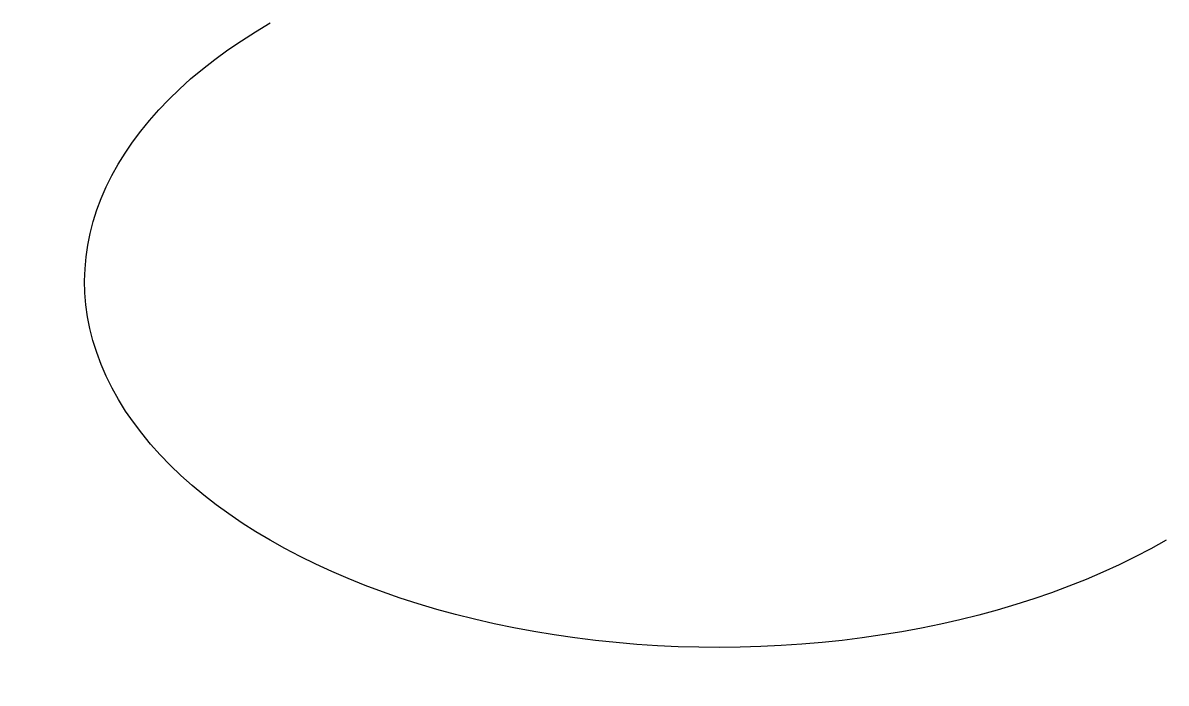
# Model space of a CAD drawing. Header units: millimetres. Extents: x -10136.167 to -10136.002, y -40.235 to -40.139.
import ezdxf

# ---------------------------------------------------------------- set-up
doc = ezdxf.new("R2010")
doc.units = ezdxf.units.MM
doc.layers.add('Tub_iso_símbolos', color=2, linetype='Continuous')

msp = doc.modelspace()

# ---------------------------------------------------------------- linework, layer by layer
at = {"layer": 'Tub_iso_símbolos', "color": 3, "extrusion": (0, 0, -1)}
msp.add_ellipse((-10136.06651, -40.17683), major_axis=(0.09186, 0), ratio=0.57735, start_param=0.785398, end_param=3.926991, dxfattribs=at)

doc.saveas('drawing.dxf')
